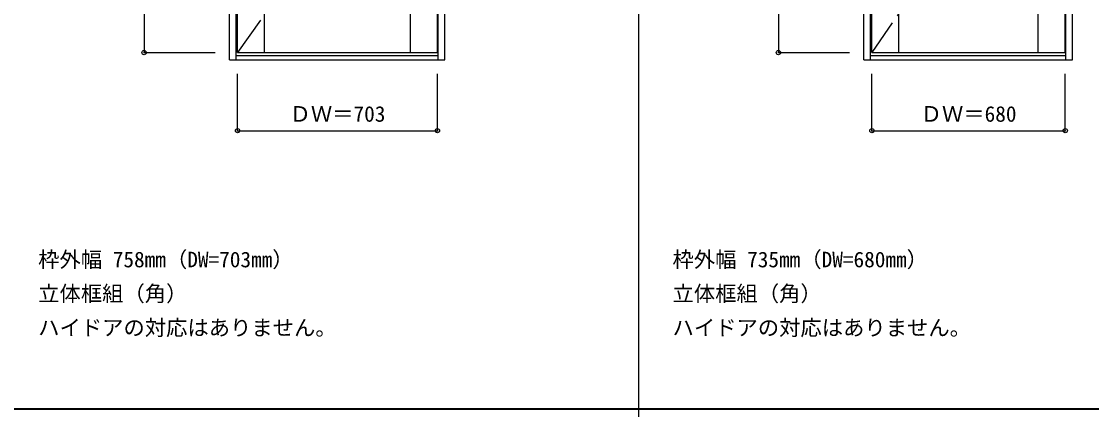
# Model space of a CAD drawing. Units: millimetres, scale not verified. Extents: x -6000 to 5700, y -4307 to 4175.
# Drawn here: x -966 to 2799, y 186 to 1553 of the extents above; entities that cross this region are included whole.
import ezdxf
from ezdxf.enums import TextEntityAlignment as Align

# ---------------------------------------------------------------- set-up
doc = ezdxf.new("R2010")
doc.units = ezdxf.units.MM
doc.header["$LTSCALE"] = 30
doc.header["$PDMODE"] = 32
doc.header["$PDSIZE"] = 15
doc.linetypes.add('CHAIN2', pattern=[12, 9, -1, 1, -1])
for name, color, linetype in [('0-2_扉', 7, 'Continuous'), ('0-4_枠', 3, 'Continuous'), ('0-7', 7, 'CHAIN2'), ('0-A_文字', 7, 'Continuous'), ('0-B_寸法', 7, 'Continuous'), ('F-1_枠', 6, 'Continuous')]:
    doc.layers.add(name, color=color, linetype=linetype)
doc.styles.add('ＭＳ ゴシック', font='')
doc.styles.get('ＭＳ ゴシック').set_extended_font_data('MS Gothic')

msp = doc.modelspace()

# ---------------------------------------------------------------- linework, layer by layer
at = {"layer": '0-2_扉'}
for p, q in [((-205.2, 1443), (-205.2, 3438)), ((402.8, 1443), (402.8, 3438)), ((2026.4, 1443), (2026.4, 3438)), ((2611.4, 1443), (2611.4, 3438)), ((2706.4, 1443), (2706.4, 3438)), ((-110.2, 1443), (-110.2, 2394.73)), ((2121.4, 1443), (2121.4, 2394.73)), ((2026.4, 1443), (2706.4, 1443))]:
    msp.add_line(p, q, dxfattribs=at)
msp.add_lwpolyline([(-205.2, 1443), (497.8, 1443), (497.8, 3438)], dxfattribs=at)
at = {"layer": '0-4_枠'}
for p, q in [((-234.2, 1418), (-234.2, 3465)), ((523.8, 1418), (523.8, 3465)), ((1997.4, 1418), (1997.4, 3465)), ((2732.4, 1418), (2732.4, 3465)), ((-210.2, 1418), (-210.2, 3441)), ((499.8, 1418), (499.8, 3441)), ((2021.4, 1418), (2021.4, 3441)), ((2708.4, 1418), (2708.4, 3441)), ((-210.2, 1433), (499.8, 1433)), ((2021.4, 1433), (2708.4, 1433)), ((-234.2, 1418), (523.8, 1418)), ((1997.4, 1418), (2732.4, 1418))]:
    msp.add_line(p, q, dxfattribs=at)
at = {"layer": '0-7'}
msp.add_line((2706.4, 2440.5), (2026.4, 1443), dxfattribs=at)
msp.add_lwpolyline([(-205.2, 3438), (497.8, 2440.5), (-205.2, 1443)], dxfattribs=at)
at = {"layer": '0-B_寸法', "color": 4}
for p, q in [((-534.2, 3438), (-534.2, 1443)), ((1697.4, 3438), (1697.4, 1443)), ((-534.2, 1443), (-284.2, 1443)), ((1697.4, 1443), (1947.4, 1443)), ((-205.2, 1168), (-205.2, 1368)), ((497.8, 1168), (497.8, 1368)), ((2026.4, 1168), (2026.4, 1368)), ((2706.4, 1168), (2706.4, 1368)), ((-205.2, 1168), (497.8, 1168)), ((2026.4, 1168), (2706.4, 1168))]:
    msp.add_line(p, q, dxfattribs=at)
at = {"layer": '0-B_寸法'}
for p in [(-534.2, 1443), (1697.4, 1443), (-205.2, 1168), (497.8, 1168), (2026.4, 1168), (2706.4, 1168)]:
    msp.add_point(p, dxfattribs=at)
at = {"layer": 'F-1_枠'}
for p, q in [((1204.8, 4175), (1204.8, -3790)), ((-6000, 190.5), (5700, 190.5)), ((-6000, 187.5), (5700, 187.5))]:
    msp.add_line(p, q, dxfattribs=at)

# ---------------------------------------------------------------- texts
at = {"layer": '0-A_文字', "style": 'ＭＳ ゴシック'}
for s, p in [('枠外幅 758mm（DW=703mm）', (-906.8, 670.5)), ('枠外幅 735mm（DW=680mm）', (1324.8, 670.5)), ('立体框組（角）', (-906.8, 550.5)), ('立体框組（角）', (1324.8, 550.5)), ('ハイドアの対応はありません。', (-906.8, 430.5)), ('ハイドアの対応はありません。', (1324.8, 430.5))]:
    msp.add_text(s, height=54.99, dxfattribs=at).set_placement(p, align=Align.BOTTOM_LEFT)
at = {"layer": '0-B_寸法', "style": 'ＭＳ ゴシック'}
for s, p in [('ＤＷ＝703', (-22.45, 1183)), ('ＤＷ＝680', (2197.65, 1183))]:
    msp.add_text(s, height=54.99, dxfattribs=at).set_placement(p, align=Align.BOTTOM_LEFT)

doc.saveas('drawing.dxf')
